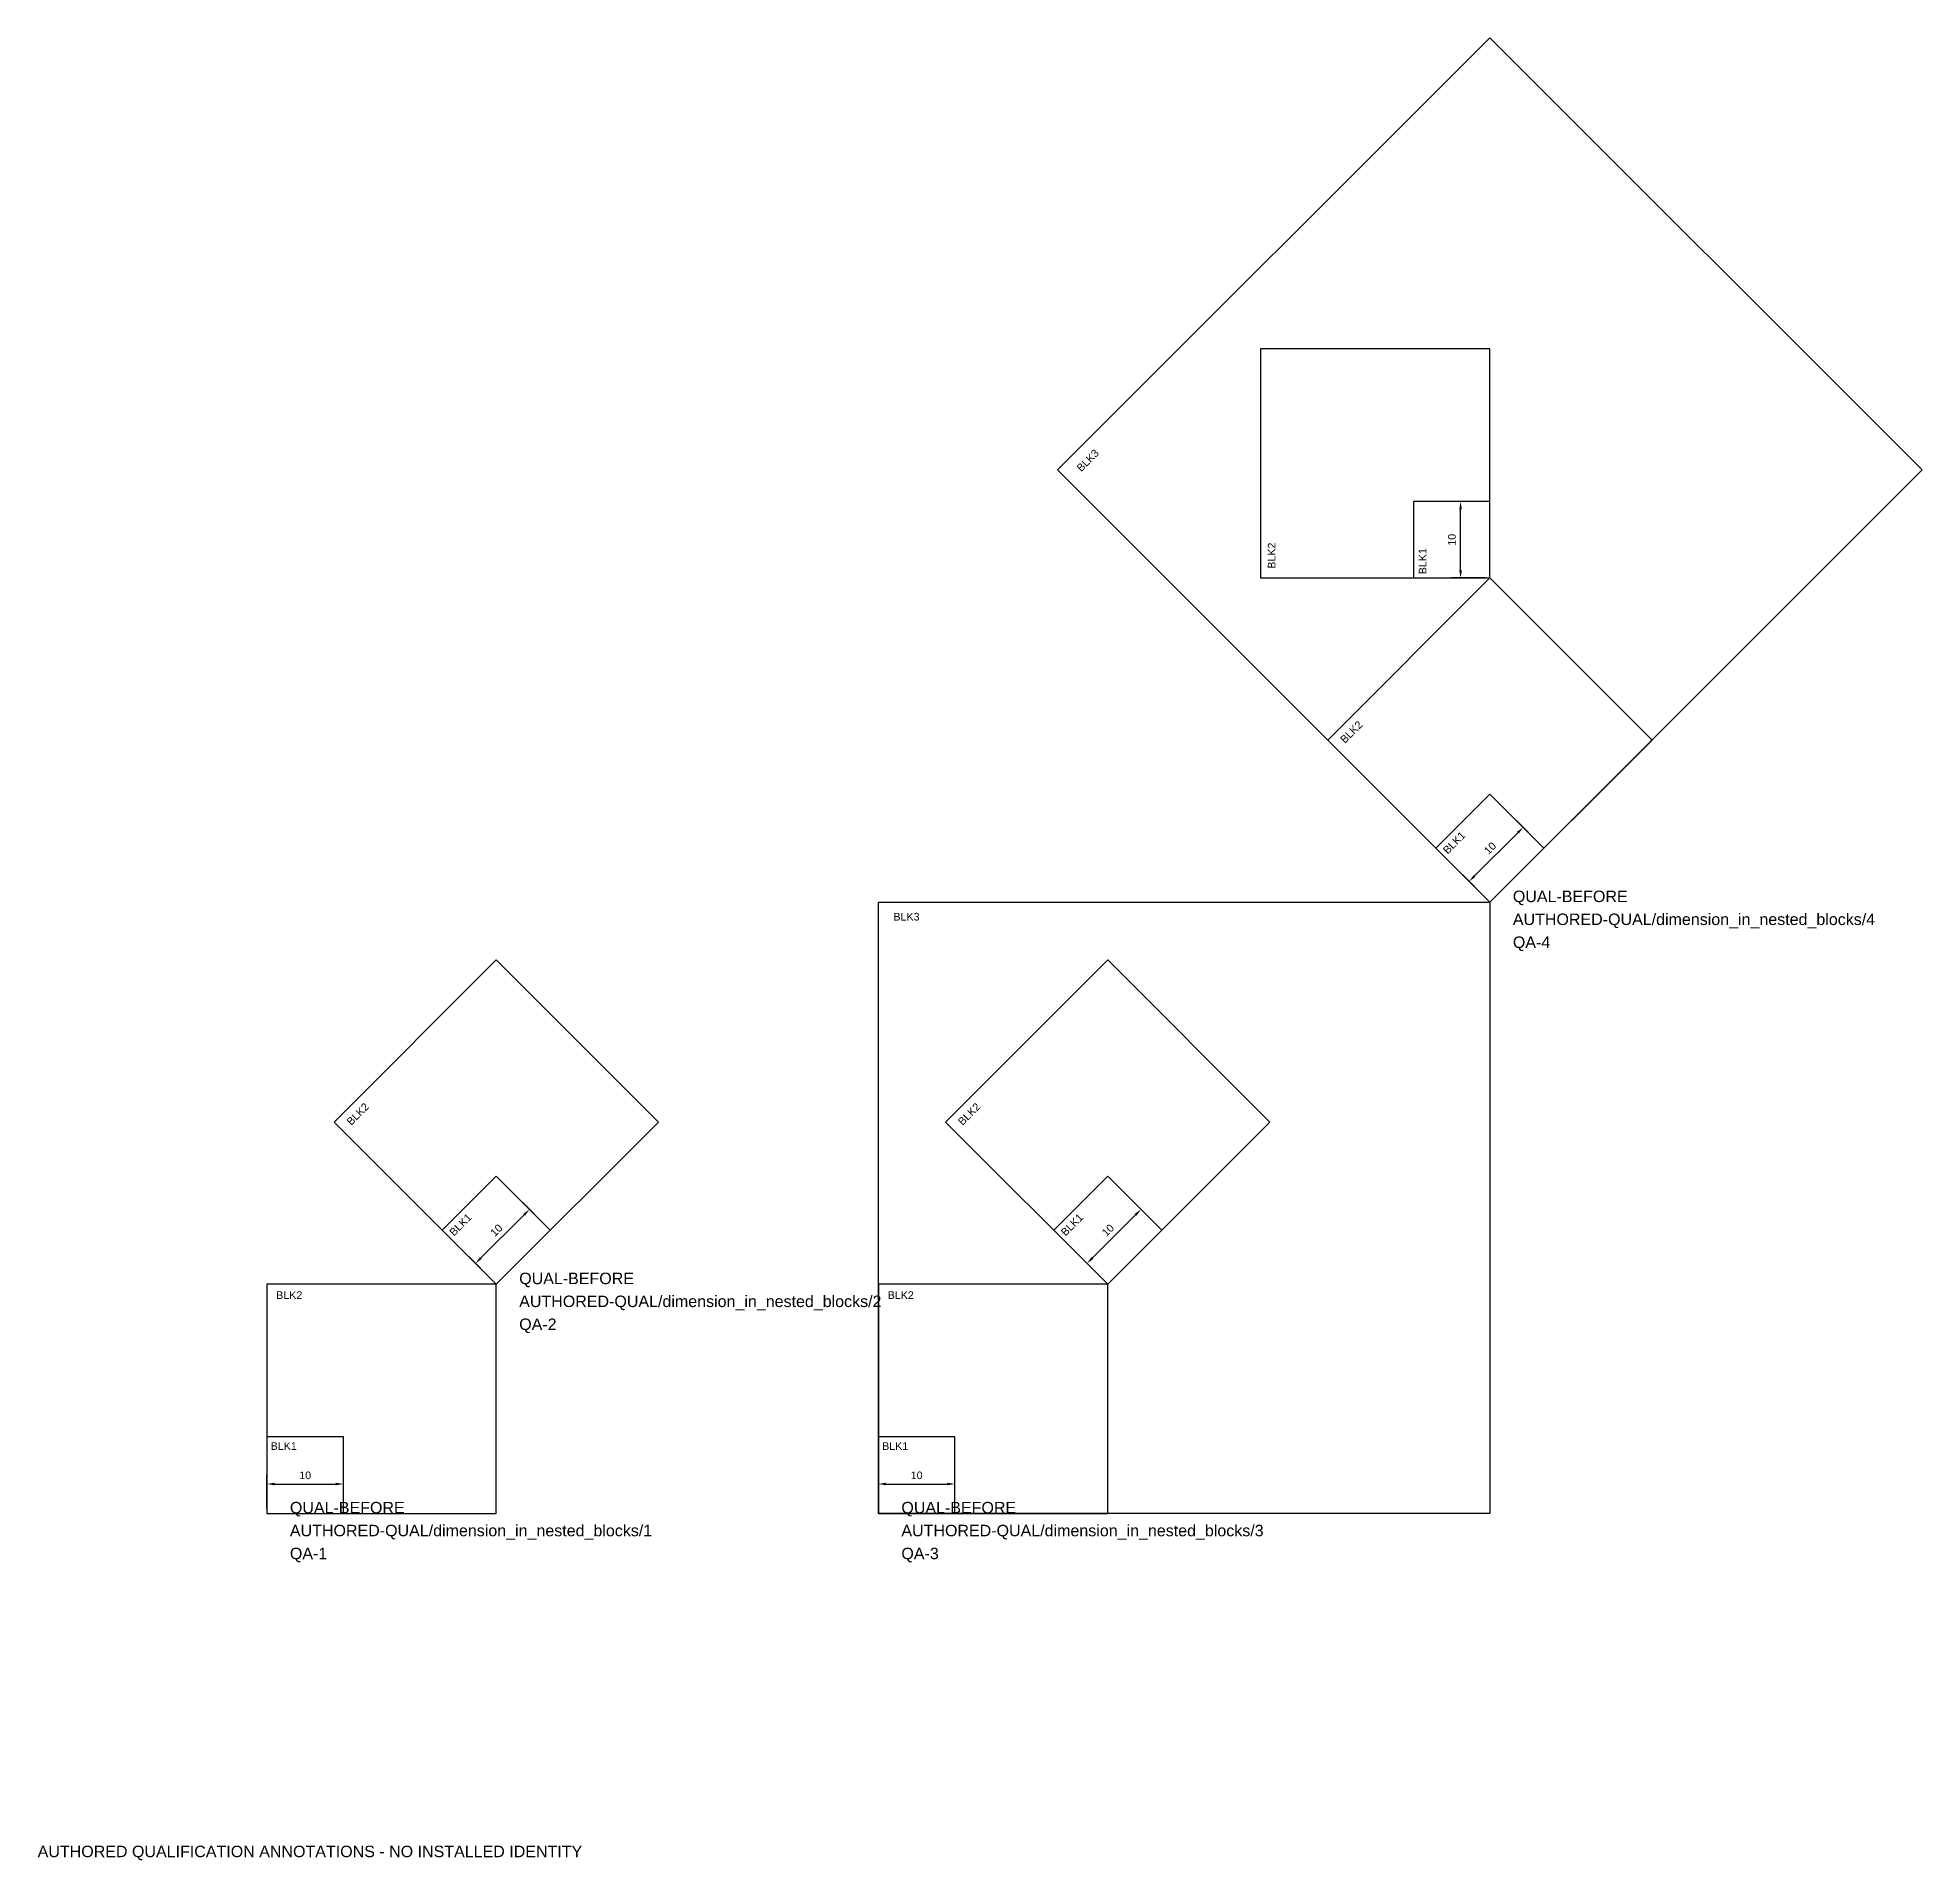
# Model space of a CAD drawing. Header units: metres. Extents: x 0 to 247, y -15 to 223.
import ezdxf

# ---------------------------------------------------------------- set-up
doc = ezdxf.new("R2010")
doc.units = ezdxf.units.M
doc.layers.add('ICT_QUAL_TEST_ONLY', color=7, linetype='Continuous')
doc.styles.get("Standard").update_dxf_attribs({"font": 'arial.ttf'})
doc.dimstyles.new('ISO-25', dxfattribs={"dimtxt": 2.5, "dimasz": 2.5, "dimexe": 1.25, "dimexo": 0.625, "dimtad": 1, "dimtxsty": 'Standard', "dimcen": 2.5, "dimazin": 3, "dimtfac": 1, "dimtmove": 0, "dimatfit": 3})

# ---------------------------------------------------------------- blocks, each defined once
blk = doc.blocks.new('*D7')
at = {"color": 0, "lineweight": -2}
for p, q in [((0, 0.62), (0, 5.09)), ((10, 0.62), (10, 5.09))]:
    blk.add_line(p, q, dxfattribs=at)
at = {"color": 1, "lineweight": -2}
blk.add_line((1, 3.84), (9, 3.84), dxfattribs=at)
at = {"color": 1}
for points in [[(1, 4.01), (1, 3.67), (0, 3.84)], [(9, 3.67), (9, 4.01), (10, 3.84)]]:
    blk.add_solid(points, dxfattribs=at)
at = {"layer": 'Defpoints', "color": 0}
for p in [(10, 3.84), (0, 0), (10, 0)]:
    blk.add_point(p, dxfattribs=at)
at = {"color": 1, "insert": (5, 4.97), "char_height": 1, "attachment_point": 5}
blk.add_mtext('10', dxfattribs=at)
blk = doc.blocks.new('BLK1')
blk.add_lwpolyline([(0, 0), (10, 0), (10, 10), (0, 10)], close=True)
blk.add_text('BLK1', height=1).set_placement((0.483, 8.306))
dim = blk.add_linear_dim(base=(10, 3.839), p1=(0, 0), p2=(10, 0), dimstyle='ISO-25', override={"dimtxt": 1, "dimasz": 1, "dimclrd": 1, "dimclrt": 1})
dim.commit()
dim.dimension.update_dxf_attribs({"geometry": '*D7', "text_midpoint": (5, 4.974)})
blk = doc.blocks.new('BLK2')
blk.add_lwpolyline([(30, 30), (0, 30), (0, 0), (30, 0)], close=True)
blk.add_blockref('BLK1', (0, 0))
blk.add_text('BLK2', height=1).set_placement((1.21, 28.06))
blk = doc.blocks.new('BLK3')
blk.add_lwpolyline([(0, 0), (0, 80), (80, 80), (80, 0)], close=True)
at = {"rotation": 45}
blk.add_blockref('BLK2', (30, 30), dxfattribs=at)
blk.add_blockref('BLK2', (0, 0))
blk.add_text('BLK3', height=1).set_placement((1.96, 77.59))

msp = doc.modelspace()

# ---------------------------------------------------------------- block references
ref = msp.add_blockref('BLK3', (190, 110), dxfattribs=dict(rotation=45))
ref.add_attrib('MANUFACTURER', 'QUAL-BEFORE', (193, 110), dxfattribs={"layer": 'ICT_QUAL_TEST_ONLY', "height": 1.5})
ref.add_attrib('ICT_ID', 'AUTHORED-QUAL/dimension_in_nested_blocks/4', (193, 107), dxfattribs={"layer": 'ICT_QUAL_TEST_ONLY', "height": 1.5})
ref.add_attrib('TAG', 'QA-4', (193, 104), dxfattribs={"layer": 'ICT_QUAL_TEST_ONLY', "height": 1.5})
ref = msp.add_blockref('BLK3', (110, 30))
ref.add_attrib('MANUFACTURER', 'QUAL-BEFORE', (113, 30), dxfattribs={"layer": 'ICT_QUAL_TEST_ONLY', "height": 1.5})
ref.add_attrib('ICT_ID', 'AUTHORED-QUAL/dimension_in_nested_blocks/3', (113, 27), dxfattribs={"layer": 'ICT_QUAL_TEST_ONLY', "height": 1.5})
ref.add_attrib('TAG', 'QA-3', (113, 24), dxfattribs={"layer": 'ICT_QUAL_TEST_ONLY', "height": 1.5})
ref = msp.add_blockref('BLK2', (60, 60), dxfattribs=dict(rotation=45))
ref.add_attrib('MANUFACTURER', 'QUAL-BEFORE', (63, 60), dxfattribs={"layer": 'ICT_QUAL_TEST_ONLY', "height": 1.5})
ref.add_attrib('ICT_ID', 'AUTHORED-QUAL/dimension_in_nested_blocks/2', (63, 57), dxfattribs={"layer": 'ICT_QUAL_TEST_ONLY', "height": 1.5})
ref.add_attrib('TAG', 'QA-2', (63, 54), dxfattribs={"layer": 'ICT_QUAL_TEST_ONLY', "height": 1.5})
ref = msp.add_blockref('BLK2', (30, 30))
ref.add_attrib('MANUFACTURER', 'QUAL-BEFORE', (33, 30), dxfattribs={"layer": 'ICT_QUAL_TEST_ONLY', "height": 1.5})
ref.add_attrib('ICT_ID', 'AUTHORED-QUAL/dimension_in_nested_blocks/1', (33, 27), dxfattribs={"layer": 'ICT_QUAL_TEST_ONLY', "height": 1.5})
ref.add_attrib('TAG', 'QA-1', (33, 24), dxfattribs={"layer": 'ICT_QUAL_TEST_ONLY', "height": 1.5})

# ---------------------------------------------------------------- texts
at = {"layer": 'ICT_QUAL_TEST_ONLY'}
msp.add_text('AUTHORED QUALIFICATION ANNOTATIONS - NO INSTALLED IDENTITY', height=1.5, dxfattribs=at).set_placement((0, -15))

doc.saveas('drawing.dxf')
